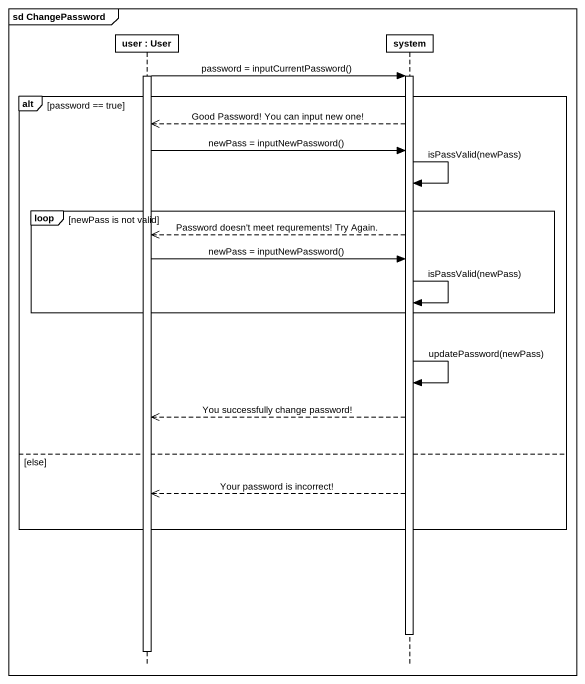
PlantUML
@startuml
mainframe sd ChangePassword
hide footbox
participant "user : User" as user
participant system

activate user
user -> system : password = inputCurrentPassword()
activate system
alt password == true
  system -->> user : Good Password! You can input new one!
  user -> system : newPass = inputNewPassword()
  system -> system : isPassValid(newPass)
  loop newPass is not valid
    system -->> user : Password doesn't meet requrements! Try Again.
    user -> system : newPass = inputNewPassword()
    system -> system : isPassValid(newPass)
  end
  system -> system : updatePassword(newPass)
  system -->> user : You successfully change password!
else else
  system -->> user : Your password is incorrect!
end
deactivate system
deactivate user
@enduml
